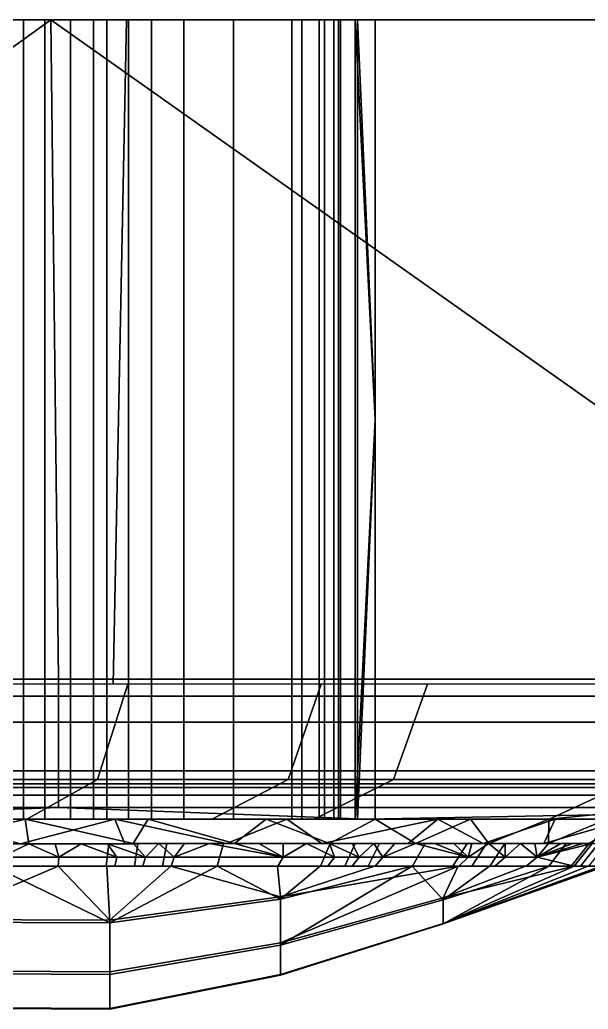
# Model space of a CAD drawing. Extents: x -48 to 59, y -19 to 0.
# Drawn here: x 53.609 to 56.451, y -4.898 to 0.053 of the extents above; entities that cross this region are included whole.
import ezdxf

# ---------------------------------------------------------------- set-up
doc = ezdxf.new("R2010")
doc.units = 0
doc.header["$MEASUREMENT"] = 0
doc.layers.add('IGES LEVEL 0', color=7, linetype='CONTINUOUS')

msp = doc.modelspace()

# ---------------------------------------------------------------- linework, layer by layer
at = {"layer": 'IGES LEVEL 0'}
for points in [[(50.6358, 0.0531, 3.3), (50.6358, 0.0531, 3.3), (48.9858, 0.0531, 0), (53.7636, 0.0531, 0)], [(49.179, -3.2469, 0), (49.179, -3.2469, 0), (53.7636, 0.0531, 0), (48.9858, 0.0531, 0)], [(53.7636, 0.0531, 0), (53.7636, 0.0531, 0), (49.179, -3.2469, 0), (53.803, -3.2469, 0)], [(50.4572, -3.271, 21.4746), (50.4962, 0.0531, 21.584), (54.1432, 0.0531, 18.7385), (54.0762, -3.271, 18.6437)], [(53.6358, 0.0531, 7.75), (53.6358, 0.0531, 7.75), (50.6358, 0.0531, 11.3147), (50.6358, 0.0531, 7.3074)], [(58.5548, 0.0531, 10.5702), (58.5548, 0.0531, 10.5702), (52.3931, 0.0531, 15.5574), (50.6358, 0.0531, 11.3147)], [(50.6358, 0.0531, 7.3074), (50.6358, 0.0531, 7.3074), (51.8858, 0.0531, 6), (53.6358, 0.0531, 7.75)], [(50.6358, 0.0531, 3.3), (50.6358, 0.0531, 3.3), (53.6358, 0.0531, 4.25), (51.8858, 0.0531, 6)], [(58.5548, 0.0531, 10.5702), (58.5548, 0.0531, 10.5702), (50.6358, 0.0531, 11.3147), (53.6358, 0.0531, 7.75)], [(50.6358, 0.0531, 3.3), (50.6358, 0.0531, 3.3), (53.7636, 0.0531, 0), (59.3858, 0.0531, 3)], [(59.3858, 0.0531, 3), (59.3858, 0.0531, 3), (53.6358, 0.0531, 4.25), (50.6358, 0.0531, 3.3)], [(52.5039, 0.0531, 17.8292), (52.5039, 0.0531, 17.8292), (56.132, 0.0531, 16.2712), (51.8275, 0.0531, 20.7256)], [(56.132, 0.0531, 16.2712), (56.132, 0.0531, 16.2712), (52.5233, 0.0531, 15.6876), (52.3931, 0.0531, 15.5574)], [(52.3931, 0.0531, 15.5574), (52.3931, 0.0531, 15.5574), (58.5548, 0.0531, 10.5702), (56.132, 0.0531, 16.2712)], [(56.132, 0.0531, 16.2712), (56.132, 0.0531, 16.2712), (52.5039, 0.0531, 17.8292), (52.8027, 0.0531, 17.424)], [(56.132, 0.0531, 16.2712), (56.132, 0.0531, 16.2712), (52.8027, 0.0531, 17.424), (52.5233, 0.0531, 15.6876)], [(53.627, 0.0531, 7.75), (53.627, -3.9469, 7.75), (53.0061, -3.9469, 7.6328), (53.0061, 0.0531, 7.6328)], [(53.3283, 0.0531, 4.2772), (53.3283, -3.9469, 4.2772), (53.7345, -3.9469, 4.2528), (53.7345, 0.0531, 4.2528)], [(53.8628, 0.0531, 7.7352), (53.8628, -3.9469, 7.7352), (53.627, -3.9469, 7.75), (53.627, 0.0531, 7.75)], [(53.6358, 0.0531, 7.75), (53.6358, 0.0531, 7.75), (59.1774, 0.0531, 6.8079), (58.5548, 0.0531, 10.5702)], [(59.1774, 0.0531, 6.8079), (59.1774, 0.0531, 6.8079), (53.6358, 0.0531, 7.75), (55.3858, 0.0531, 6)], [(59.3858, 0.0531, 3), (59.3858, 0.0531, 3), (55.3858, 0.0531, 6), (53.6358, 0.0531, 4.25)], [(53.7345, 0.0531, 4.2528), (53.7345, -3.9469, 4.2528), (53.9772, -3.9469, 4.2836), (53.9772, 0.0531, 4.2836)], [(53.7636, 0.0531, 0), (53.7636, 0.0531, 0), (59.2347, 0.0531, 0.6003), (59.3858, 0.0531, 3)], [(53.7636, 0.0531, 0), (53.7636, 0.0531, 0), (58.5414, 0.0531, 0), (59.2347, 0.0531, 0.6003)], [(58.4271, -3.2469, 0), (58.4271, -3.2469, 0), (58.5414, 0.0531, 0), (53.7636, 0.0531, 0)], [(53.7636, 0.0531, 0), (53.7636, 0.0531, 0), (53.803, -3.2469, 0), (58.4271, -3.2469, 0)], [(53.9772, 0.0531, 7.7164), (53.9772, -3.9469, 7.7164), (53.8628, -3.9469, 7.7352), (53.8628, 0.0531, 7.7352)], [(53.9772, 0.0531, 4.2836), (53.9772, -3.9469, 4.2836), (54.1524, -3.9469, 4.328), (54.1524, 0.0531, 4.328)], [(54.0438, 0.0531, 7.7018), (54.0438, -3.9469, 7.7018), (53.9772, -3.9469, 7.7164), (53.9772, 0.0531, 7.7164)], [(54.2682, 0.0531, 7.6317), (54.2682, -3.9469, 7.6317), (54.0438, -3.9469, 7.7018), (54.0438, 0.0531, 7.7018)], [(54.0762, -3.271, 18.6437), (54.1432, 0.0531, 18.7385), (56.8536, 0.0531, 15.0783), (56.7639, -3.271, 15.0047)], [(54.1524, 0.0531, 4.328), (54.1524, -3.9469, 4.328), (54.4287, -3.9469, 4.44), (54.4287, 0.0531, 4.44)], [(54.6771, 0.0531, 7.4065), (54.6771, -3.9469, 7.4065), (54.2682, -3.9469, 7.6317), (54.2682, 0.0531, 7.6317)], [(54.4287, 0.0531, 4.44), (54.4287, -3.9469, 4.44), (54.9695, -3.9469, 4.8671), (54.9695, 0.0531, 4.8671)], [(55.0187, 0.0531, 7.0724), (55.0187, -3.9469, 7.0724), (54.6771, -3.9469, 7.4065), (54.6771, 0.0531, 7.4065)], [(54.9695, 0.0531, 4.8671), (54.9695, -3.9469, 4.8671), (55.1062, -3.9469, 5.0512), (55.1062, 0.0531, 5.0512)], [(55.1332, 0.0531, 6.9056), (55.1332, -3.9469, 6.9056), (55.0187, -3.9469, 7.0724), (55.0187, 0.0531, 7.0724)], [(55.1062, 0.0531, 5.0512), (55.1062, -3.9469, 5.0512), (55.1791, -3.9469, 5.1751), (55.1791, 0.0531, 5.1751)], [(55.1791, 0.0531, 6.8249), (55.1791, -3.9469, 6.8249), (55.1332, -3.9469, 6.9056), (55.1332, 0.0531, 6.9056)], [(55.1791, 0.0531, 5.1751), (55.1791, -3.9469, 5.1751), (55.2028, -3.9469, 5.2209), (55.2028, 0.0531, 5.2209)], [(55.2118, 0.0531, 6.7607), (55.2118, -3.9469, 6.7607), (55.1791, -3.9469, 6.8249), (55.1791, 0.0531, 6.8249)], [(55.2028, 0.0531, 5.2209), (55.2028, -3.9469, 5.2209), (55.2863, -3.9469, 5.4185), (55.2863, 0.0531, 5.4185)], [(55.2968, 0.0531, 6.5508), (55.2968, -3.9469, 6.5508), (55.2118, -3.9469, 6.7607), (55.2118, 0.0531, 6.7607)], [(55.2863, 0.0531, 5.4185), (55.2863, 0.0531, 5.4185), (55.3858, -1.9469, 6), (55.3858, 0.0531, 6)], [(55.3858, -1.9469, 6), (55.3858, -1.9469, 6), (55.2863, 0.0531, 5.4185), (55.2863, -3.9469, 5.4185)], [(55.2968, 0.0531, 6.5508), (55.2968, 0.0531, 6.5508), (55.3858, 0.0531, 6), (55.3858, -1.9469, 6)], [(55.3858, -1.9469, 6), (55.3858, -1.9469, 6), (55.2968, -3.9469, 6.5508), (55.2968, 0.0531, 6.5508)], [(55.3858, 0.0531, 6), (55.3858, 0.0531, 6), (59.3858, 0.0531, 3), (59.1774, 0.0531, 6.8079)], [(55.2863, -3.9469, 5.4185), (55.2863, -3.9469, 5.4185), (55.3858, -3.9469, 6), (55.3858, -1.9469, 6)], [(55.2968, -3.9469, 6.5508), (55.2968, -3.9469, 6.5508), (55.3858, -1.9469, 6), (55.3858, -3.9469, 6)], [(53.803, -3.2469, 0), (49.179, -3.2469, 0), (49.179, -3.3318, 0.0052), (53.803, -3.3318, 0.0052)], [(58.4271, -3.2469, 0), (53.803, -3.2469, 0), (53.803, -3.3318, 0.0052), (58.4271, -3.3318, 0.0052)], [(54.1499, -3.271, 18.5673), (52.4332, -3.271, 20.128), (52.3025, -3.7479, 19.9627), (53.9978, -3.7479, 18.4216)], [(55.1152, -3.271, 17.4687), (54.1499, -3.271, 18.5673), (53.9978, -3.7479, 18.4216), (54.9511, -3.7479, 17.3366)], [(55.6476, -3.271, 16.7707), (55.1152, -3.271, 17.4687), (54.9511, -3.7479, 17.3366), (55.4768, -3.7479, 16.6474)], [(56.8744, -3.271, 14.8), (55.6476, -3.271, 16.7707), (55.4768, -3.7479, 16.6474), (56.6883, -3.7479, 14.7012)], [(53.803, -3.3318, 0.0052), (49.179, -3.3318, 0.0052), (49.179, -3.4608, 0.0335), (53.803, -3.4608, 0.0335)], [(58.4271, -3.3318, 0.0052), (53.803, -3.3318, 0.0052), (53.803, -3.4608, 0.0335), (58.4271, -3.4608, 0.0335)], [(53.803, -3.4608, 0.0335), (49.179, -3.4608, 0.0335), (49.179, -3.7048, 0.1705), (53.803, -3.7048, 0.1705)], [(58.4271, -3.4608, 0.0335), (53.803, -3.4608, 0.0335), (53.803, -3.7048, 0.1705), (58.4271, -3.7048, 0.1705)], [(53.803, -3.7048, 0.1705), (49.179, -3.7048, 0.1705), (49.179, -3.7705, 0.2353), (53.803, -3.7705, 0.2353)], [(58.4271, -3.7048, 0.1705), (53.803, -3.7048, 0.1705), (53.803, -3.7705, 0.2353), (58.4271, -3.7705, 0.2353)], [(53.9978, -3.7479, 18.4216), (52.3025, -3.7479, 19.9627), (51.9993, -3.9469, 19.5792), (53.6448, -3.9469, 18.0832)], [(54.9511, -3.7479, 17.3366), (53.9978, -3.7479, 18.4216), (53.6448, -3.9469, 18.0832), (54.5702, -3.9469, 17.0301)], [(55.4768, -3.7479, 16.6474), (54.9511, -3.7479, 17.3366), (54.5702, -3.9469, 17.0301), (55.0805, -3.9469, 16.3611)], [(56.6883, -3.7479, 14.7012), (55.4768, -3.7479, 16.6474), (55.0805, -3.9469, 16.3611), (56.2564, -3.9469, 14.472)], [(58.2399, -3.7503, 10.4786), (58.2399, -3.7503, 10.4786), (56.6883, -3.7479, 14.7012), (56.2564, -3.9469, 14.472)], [(58.2399, -3.7503, 10.4786), (58.2399, -3.7503, 10.4786), (56.2564, -3.9469, 14.472), (57.1652, -3.9469, 12.4311)], [(53.803, -3.7705, 0.2353), (49.179, -3.7705, 0.2353), (49.179, -3.788, 0.2559), (53.803, -3.788, 0.2559)], [(53.803, -3.788, 0.2559), (49.179, -3.788, 0.2559), (49.179, -3.8275, 0.309), (53.803, -3.8275, 0.309)], [(58.4271, -3.7705, 0.2353), (53.803, -3.7705, 0.2353), (53.803, -3.788, 0.2559), (58.4271, -3.788, 0.2559)], [(58.4271, -3.788, 0.2559), (53.803, -3.788, 0.2559), (53.803, -3.8275, 0.309), (58.4271, -3.8275, 0.309)], [(53.803, -3.8275, 0.309), (49.179, -3.8275, 0.309), (49.179, -3.8892, 0.4216), (53.803, -3.8892, 0.4216)], [(58.4271, -3.8275, 0.309), (53.803, -3.8275, 0.309), (53.803, -3.8892, 0.4216), (58.4271, -3.8892, 0.4216)], [(52.2617, -3.9469, 0.7), (52.2617, -3.9469, 0.7), (53.803, -3.8892, 0.4216), (49.179, -3.8892, 0.4216)], [(53.803, -3.8892, 0.4216), (53.803, -3.8892, 0.4216), (52.2617, -3.9469, 0.7), (55.3444, -3.9469, 0.7)], [(55.3444, -3.9469, 0.7), (55.3444, -3.9469, 0.7), (58.4271, -3.8892, 0.4216), (53.803, -3.8892, 0.4216)], [(58.4271, -3.8892, 0.4216), (58.4271, -3.8892, 0.4216), (55.3444, -3.9469, 0.7), (58.4271, -3.9469, 0.7)], [(56.2189, -3.9469, 14.5422), (56.2189, -3.9469, 14.5422), (47.6036, -3.9469, 12.8915), (46.4138, -3.9469, 15.8848)], [(46.4138, -3.9469, 15.8848), (46.4138, -3.9469, 15.8848), (53.6079, -3.9469, 18.1216), (56.2189, -3.9469, 14.5422)], [(53.6358, -3.9469, 9.15), (53.6358, -3.9469, 9.15), (48.9336, -3.9469, 7.8285), (47.6036, -3.9469, 12.8915)], [(47.6036, -3.9469, 12.8915), (47.6036, -3.9469, 12.8915), (56.2189, -3.9469, 14.5422), (57.765, -3.9469, 10.3735)], [(57.765, -3.9469, 10.3735), (57.765, -3.9469, 10.3735), (53.6358, -3.9469, 9.15), (47.6036, -3.9469, 12.8915)], [(48.9336, -3.9469, 7.8285), (48.9336, -3.9469, 7.8285), (53.6358, -3.9469, 9.15), (50.4858, -3.9469, 6)], [(53.803, -3.9469, 0.7), (53.803, -3.9469, 0.7), (49.179, -3.9469, 0.7), (49.179, -3.9469, 0.7556)], [(49.179, -3.9469, 0.7556), (49.179, -3.9469, 0.7556), (50.4858, -3.9469, 6), (53.6358, -3.9469, 2.85)], [(53.6358, -3.9469, 2.85), (53.6358, -3.9469, 2.85), (53.803, -3.9469, 0.7), (49.179, -3.9469, 0.7556)], [(53.1306, -4.0694, 8.9598), (53.1306, -4.0694, 8.9598), (53.0212, -3.9469, 9.0895), (53.6358, -3.9469, 9.15)], [(53.1875, -3.9469, 2.8821), (53.1875, -3.9469, 2.8821), (53.0876, -4.0693, 3.0497), (53.6103, -4.0695, 2.9985)], [(53.6358, -3.9469, 9.15), (53.6358, -3.9469, 9.15), (53.6542, -4.0695, 9.0018), (53.1306, -4.0694, 8.9598)], [(53.6103, -4.0695, 2.9985), (53.6103, -4.0695, 2.9985), (54.0841, -3.9469, 2.8821), (53.1875, -3.9469, 2.8821)], [(53.3828, -3.9469, 7.265), (53.8888, -3.9469, 7.265), (53.8888, -3.9469, 6.759), (53.3828, -3.9469, 6.759)], [(53.3828, -3.9469, 6.759), (53.8888, -3.9469, 6.759), (53.8888, -3.9469, 6.253), (53.3828, -3.9469, 6.253)], [(53.3828, -3.9469, 6.253), (53.8888, -3.9469, 6.253), (53.8888, -3.9469, 5.747), (53.3828, -3.9469, 5.747)], [(53.3828, -3.9469, 5.747), (53.8888, -3.9469, 5.747), (53.8888, -3.9469, 5.241), (53.3828, -3.9469, 5.241)], [(53.3828, -3.9469, 5.241), (53.8888, -3.9469, 5.241), (53.8888, -3.9469, 4.735), (53.3828, -3.9469, 4.735)], [(53.3828, -3.9469, 4.735), (53.3828, -3.9469, 4.735), (53.8187, -3.9469, 4.2596), (53.4528, -3.9469, 4.2596)], [(53.3828, -3.9469, 7.265), (53.3828, -3.9469, 7.265), (53.4528, -3.9469, 7.7404), (53.8187, -3.9469, 7.7404)], [(53.8187, -3.9469, 7.7404), (53.8187, -3.9469, 7.7404), (53.8888, -3.9469, 7.265), (53.3828, -3.9469, 7.265)], [(53.8187, -3.9469, 4.2596), (53.8187, -3.9469, 4.2596), (53.3828, -3.9469, 4.735), (53.8888, -3.9469, 4.735)], [(54.0841, -3.9469, 2.8821), (54.0841, -3.9469, 2.8821), (53.6103, -4.0695, 2.9985), (54.1344, -4.0694, 3.0391)], [(53.6358, -3.9469, 2.85), (53.6358, -3.9469, 2.85), (58.4271, -3.9469, 0.7), (53.803, -3.9469, 0.7)], [(53.6358, -3.9469, 2.85), (53.6358, -3.9469, 2.85), (58.5721, -3.9469, 2.9935), (58.4271, -3.9469, 0.7)], [(53.6358, -3.9469, 9.15), (53.6358, -3.9469, 9.15), (57.765, -3.9469, 10.3735), (58.1862, -3.9469, 8.1144)], [(58.1862, -3.9469, 8.1144), (58.1862, -3.9469, 8.1144), (56.7858, -3.9469, 6), (53.6358, -3.9469, 9.15)], [(58.5721, -3.9469, 2.9935), (58.5721, -3.9469, 2.9935), (53.6358, -3.9469, 2.85), (56.7858, -3.9469, 6)], [(53.6358, -3.9469, 9.15), (53.6358, -3.9469, 9.15), (54.1764, -4.0693, 8.9522), (53.6542, -4.0695, 9.0018)], [(54.1764, -4.0693, 8.9522), (54.1764, -4.0693, 8.9522), (53.6358, -3.9469, 9.15), (54.2503, -3.9469, 9.0895)], [(53.8888, -3.9469, 4.735), (53.8888, -3.9469, 4.735), (54.1765, -3.9469, 4.3357), (53.8187, -3.9469, 4.2596)], [(53.8888, -3.9469, 7.265), (53.8888, -3.9469, 7.265), (53.8187, -3.9469, 7.7404), (54.1765, -3.9469, 7.6643)], [(53.8888, -3.9469, 7.265), (54.3948, -3.9469, 7.265), (54.3948, -3.9469, 6.759), (53.8888, -3.9469, 6.759)], [(53.8888, -3.9469, 6.759), (54.3948, -3.9469, 6.759), (54.3948, -3.9469, 6.253), (53.8888, -3.9469, 6.253)], [(53.8888, -3.9469, 6.253), (54.3948, -3.9469, 6.253), (54.3948, -3.9469, 5.747), (53.8888, -3.9469, 5.747)], [(53.8888, -3.9469, 5.747), (54.3948, -3.9469, 5.747), (54.3948, -3.9469, 5.241), (53.8888, -3.9469, 5.241)], [(53.8888, -3.9469, 5.241), (54.3948, -3.9469, 5.241), (54.3948, -3.9469, 4.735), (53.8888, -3.9469, 4.735)], [(54.1765, -3.9469, 7.6643), (54.1765, -3.9469, 7.6643), (54.3948, -3.9469, 7.265), (53.8888, -3.9469, 7.265)], [(54.1765, -3.9469, 4.3357), (54.1765, -3.9469, 4.3357), (53.8888, -3.9469, 4.735), (54.3948, -3.9469, 4.735)], [(54.0841, -3.9469, 2.8821), (54.0841, -3.9469, 2.8821), (54.1344, -4.0694, 3.0391), (54.6425, -4.0692, 3.172)], [(54.6425, -4.0692, 3.172), (54.6425, -4.0692, 3.172), (54.9443, -3.9469, 3.1347), (54.0841, -3.9469, 2.8821)], [(54.2503, -3.9469, 9.0895), (54.2503, -3.9469, 9.0895), (54.6826, -4.0691, 8.8135), (54.1764, -4.0693, 8.9522)], [(54.3948, -3.9469, 4.735), (54.3948, -3.9469, 4.735), (54.5108, -3.9469, 4.4845), (54.1765, -3.9469, 4.3357)], [(54.3948, -3.9469, 7.265), (54.3948, -3.9469, 7.265), (54.1765, -3.9469, 7.6643), (54.5108, -3.9469, 7.5155)], [(54.6826, -4.0691, 8.8135), (54.6826, -4.0691, 8.8135), (54.2503, -3.9469, 9.0895), (54.8412, -3.9469, 8.9102)], [(54.3948, -3.9469, 6.759), (54.9008, -3.9469, 6.759), (54.9008, -3.9469, 6.253), (54.3948, -3.9469, 6.253)], [(54.3948, -3.9469, 6.253), (54.9008, -3.9469, 6.253), (54.9008, -3.9469, 5.747), (54.3948, -3.9469, 5.747)], [(54.3948, -3.9469, 5.747), (54.9008, -3.9469, 5.747), (54.9008, -3.9469, 5.241), (54.3948, -3.9469, 5.241)], [(54.3948, -3.9469, 4.735), (54.3948, -3.9469, 4.735), (54.8067, -3.9469, 4.6995), (54.5108, -3.9469, 4.4845)], [(54.3948, -3.9469, 7.265), (54.3948, -3.9469, 7.265), (54.5108, -3.9469, 7.5155), (54.8067, -3.9469, 7.3005)], [(54.8067, -3.9469, 7.3005), (54.8067, -3.9469, 7.3005), (54.9008, -3.9469, 6.759), (54.3948, -3.9469, 6.759)], [(54.8067, -3.9469, 4.6995), (54.8067, -3.9469, 4.6995), (54.3948, -3.9469, 5.241), (54.9008, -3.9469, 5.241)], [(54.8067, -3.9469, 7.3005), (54.8067, -3.9469, 7.3005), (54.3948, -3.9469, 6.759), (54.3948, -3.9469, 7.265)], [(54.8067, -3.9469, 4.6995), (54.8067, -3.9469, 4.6995), (54.3948, -3.9469, 4.735), (54.3948, -3.9469, 5.241)], [(54.9443, -3.9469, 3.1347), (54.9443, -3.9469, 3.1347), (54.6425, -4.0692, 3.172), (55.1191, -4.069, 3.3908)], [(54.8412, -3.9469, 8.9102), (54.8412, -3.9469, 8.9102), (55.1583, -4.0689, 8.588), (54.6826, -4.0691, 8.8135)], [(54.9008, -3.9469, 5.241), (54.9008, -3.9469, 5.241), (55.0515, -3.9469, 4.9714), (54.8067, -3.9469, 4.6995)], [(54.9008, -3.9469, 6.759), (54.9008, -3.9469, 6.759), (54.8067, -3.9469, 7.3005), (55.0515, -3.9469, 7.0286)], [(55.1583, -4.0689, 8.588), (55.1583, -4.0689, 8.588), (54.8412, -3.9469, 8.9102), (55.3858, -3.9469, 8.6191)], [(54.9008, -3.9469, 5.241), (54.9008, -3.9469, 5.241), (55.2345, -3.9469, 5.2882), (55.0515, -3.9469, 4.9714)], [(54.9008, -3.9469, 5.747), (54.9008, -3.9469, 5.747), (55.3475, -3.9469, 5.6362), (55.2345, -3.9469, 5.2882)], [(54.9008, -3.9469, 5.747), (54.9008, -3.9469, 5.747), (55.3858, -3.9469, 6), (55.3475, -3.9469, 5.6362)], [(54.9008, -3.9469, 6.253), (54.9008, -3.9469, 6.253), (55.3475, -3.9469, 6.3638), (55.3858, -3.9469, 6)], [(54.9008, -3.9469, 6.253), (54.9008, -3.9469, 6.253), (55.2345, -3.9469, 6.7118), (55.3475, -3.9469, 6.3638)], [(54.9008, -3.9469, 6.759), (54.9008, -3.9469, 6.759), (55.0515, -3.9469, 7.0286), (55.2345, -3.9469, 6.7118)], [(55.2345, -3.9469, 6.7118), (55.2345, -3.9469, 6.7118), (54.9008, -3.9469, 6.253), (54.9008, -3.9469, 6.759)], [(55.3858, -3.9469, 6), (55.3858, -3.9469, 6), (54.9008, -3.9469, 5.747), (54.9008, -3.9469, 6.253)], [(55.2345, -3.9469, 5.2882), (55.2345, -3.9469, 5.2882), (54.9008, -3.9469, 5.241), (54.9008, -3.9469, 5.747)], [(55.1191, -4.069, 3.3908), (55.1191, -4.069, 3.3908), (55.6986, -3.9469, 3.6194), (54.9443, -3.9469, 3.1347)], [(55.6986, -3.9469, 3.6194), (55.6986, -3.9469, 3.6194), (55.1191, -4.069, 3.3908), (55.5512, -4.0689, 3.6885)], [(55.3858, -3.9469, 8.6191), (55.3858, -3.9469, 8.6191), (55.5868, -4.0688, 8.2816), (55.1583, -4.0689, 8.588)], [(55.5868, -4.0688, 8.2816), (55.5868, -4.0688, 8.2816), (55.3858, -3.9469, 8.6191), (55.8632, -3.9469, 8.2274)], [(55.6986, -3.9469, 3.6194), (55.6986, -3.9469, 3.6194), (55.5512, -4.0689, 3.6885), (55.926, -4.0689, 4.0582)], [(55.8632, -3.9469, 8.2274), (55.8632, -3.9469, 8.2274), (55.9547, -4.0689, 7.9057), (55.5868, -4.0688, 8.2816)], [(55.926, -4.0689, 4.0582), (55.926, -4.0689, 4.0582), (56.2857, -3.9469, 4.297), (55.6986, -3.9469, 3.6194)], [(55.9547, -4.0689, 7.9057), (55.9547, -4.0689, 7.9057), (55.8632, -3.9469, 8.2274), (56.2549, -3.9469, 7.75)], [(56.2857, -3.9469, 4.297), (56.2857, -3.9469, 4.297), (55.926, -4.0689, 4.0582), (56.2297, -4.069, 4.4889)], [(56.2549, -3.9469, 7.75), (56.2549, -3.9469, 7.75), (56.2523, -4.069, 7.4716), (55.9547, -4.0689, 7.9057)], [(56.6582, -3.9469, 5.1125), (56.6582, -3.9469, 5.1125), (56.2297, -4.069, 4.4889), (56.4531, -4.0693, 4.9653)], [(56.2297, -4.069, 4.4889), (56.2297, -4.069, 4.4889), (56.6582, -3.9469, 5.1125), (56.2857, -3.9469, 4.297)], [(56.546, -3.9469, 7.2055), (56.546, -3.9469, 7.2055), (56.4704, -4.0693, 6.9902), (56.2523, -4.069, 7.4716)], [(56.2523, -4.069, 7.4716), (56.2523, -4.069, 7.4716), (56.2549, -3.9469, 7.75), (56.546, -3.9469, 7.2055)], [(53.4678, -4.0695, 3.0022), (54.054, -4.0695, 3.0267), (54.041, -4.1821, 3.1198), (53.473, -4.1821, 3.0959)], [(53.5141, -4.1377, 8.9681), (53.5141, -4.1377, 8.9681), (53.6542, -4.0695, 9.0018), (53.5229, -4.0695, 9)], [(53.6542, -4.0695, 9.0018), (53.6542, -4.0695, 9.0018), (53.5141, -4.1377, 8.9681), (53.8046, -4.1377, 8.9658)], [(53.8046, -4.1377, 8.9658), (53.8046, -4.1377, 8.9658), (53.7855, -4.0694, 8.9979), (53.6542, -4.0695, 9.0018)], [(53.8046, -4.1377, 8.9658), (53.8046, -4.1377, 8.9658), (53.9164, -4.0694, 8.9883), (53.7855, -4.0694, 8.9979)], [(53.9164, -4.0694, 8.9883), (53.9164, -4.0694, 8.9883), (53.8046, -4.1377, 8.9658), (54.0936, -4.1377, 8.9351)], [(54.0936, -4.1377, 8.9351), (54.0936, -4.1377, 8.9351), (54.0468, -4.0694, 8.9731), (53.9164, -4.0694, 8.9883)], [(54.054, -4.0695, 3.0267), (54.1996, -4.0694, 3.0509), (54.1821, -4.182, 3.1433), (54.041, -4.1821, 3.1198)], [(54.2375, -4.1376, 8.9089), (54.2375, -4.1376, 8.9089), (54.1764, -4.0693, 8.9522), (54.0468, -4.0694, 8.9731)], [(54.0468, -4.0694, 8.9731), (54.0468, -4.0694, 8.9731), (54.0936, -4.1377, 8.9351), (54.2375, -4.1376, 8.9089)], [(54.2375, -4.1376, 8.9089), (54.2375, -4.1376, 8.9089), (54.305, -4.0693, 8.9258), (54.1764, -4.0693, 8.9522)], [(54.1996, -4.0694, 3.0509), (54.3447, -4.0693, 3.0823), (54.3226, -4.1819, 3.1739), (54.1821, -4.182, 3.1433)], [(54.305, -4.0693, 8.9258), (54.305, -4.0693, 8.9258), (54.2375, -4.1376, 8.9089), (54.3806, -4.1375, 8.8756)], [(54.3806, -4.1375, 8.8756), (54.3806, -4.1375, 8.8756), (54.4324, -4.0692, 8.8938), (54.305, -4.0693, 8.9258)], [(54.3447, -4.0693, 3.0823), (54.6274, -4.0692, 3.1659), (54.5964, -4.1817, 3.2551), (54.3226, -4.1819, 3.1739)], [(54.3806, -4.1375, 8.8756), (54.3806, -4.1375, 8.8756), (54.5583, -4.0692, 8.8564), (54.4324, -4.0692, 8.8938)], [(54.5583, -4.0692, 8.8564), (54.5583, -4.0692, 8.8564), (54.3806, -4.1375, 8.8756), (54.9258, -4.1373, 8.6755)], [(54.9258, -4.1373, 8.6755), (54.9258, -4.1373, 8.6755), (54.6826, -4.0691, 8.8135), (54.5583, -4.0692, 8.8564)], [(54.6274, -4.0692, 3.1659), (55.1601, -4.0689, 3.4131), (55.1119, -4.1815, 3.4951), (54.5964, -4.1817, 3.2551)], [(54.9258, -4.1373, 8.6755), (54.9258, -4.1373, 8.6755), (54.8049, -4.069, 8.7652), (54.6826, -4.0691, 8.8135)], [(54.9258, -4.1373, 8.6755), (54.9258, -4.1373, 8.6755), (54.9251, -4.069, 8.7114), (54.8049, -4.069, 8.7652)], [(54.9258, -4.1373, 8.6755), (54.9258, -4.1373, 8.6755), (55.043, -4.0689, 8.6524), (54.9251, -4.069, 8.7114)], [(55.043, -4.0689, 8.6524), (55.043, -4.0689, 8.6524), (54.9258, -4.1373, 8.6755), (55.182, -4.1373, 8.5359)], [(55.182, -4.1373, 8.5359), (55.182, -4.1373, 8.5359), (55.1583, -4.0689, 8.588), (55.043, -4.0689, 8.6524)], [(55.1601, -4.0689, 3.4131), (55.2861, -4.0689, 3.4916), (55.2338, -4.1815, 3.5712), (55.1119, -4.1815, 3.4951)], [(55.3054, -4.1373, 8.4564), (55.3054, -4.1373, 8.4564), (55.2706, -4.0689, 8.5185), (55.1583, -4.0689, 8.588)], [(55.1583, -4.0689, 8.588), (55.1583, -4.0689, 8.588), (55.182, -4.1373, 8.5359), (55.3054, -4.1373, 8.4564)], [(55.2861, -4.0689, 3.4916), (55.4075, -4.0689, 3.5758), (55.3513, -4.1815, 3.6528), (55.2338, -4.1815, 3.5712)], [(55.3054, -4.1373, 8.4564), (55.3054, -4.1373, 8.4564), (55.3796, -4.0689, 8.4441), (55.2706, -4.0689, 8.5185)], [(55.3796, -4.0689, 8.4441), (55.3796, -4.0689, 8.4441), (55.3054, -4.1373, 8.4564), (55.424, -4.1373, 8.3714)], [(55.4075, -4.0689, 3.5758), (55.6358, -4.0688, 3.7604), (55.5722, -4.1815, 3.8316), (55.3513, -4.1815, 3.6528)], [(55.424, -4.1373, 8.3714), (55.424, -4.1373, 8.3714), (55.485, -4.0688, 8.3651), (55.3796, -4.0689, 8.4441)], [(55.424, -4.1373, 8.3714), (55.424, -4.1373, 8.3714), (55.5868, -4.0688, 8.2816), (55.485, -4.0688, 8.3651)], [(55.5868, -4.0688, 8.2816), (55.5868, -4.0688, 8.2816), (55.424, -4.1373, 8.3714), (55.851, -4.1374, 7.9784)], [(55.6358, -4.0688, 3.7604), (55.8451, -4.0689, 3.9666), (55.7748, -4.1815, 4.0312), (55.5722, -4.1815, 3.8316)], [(55.851, -4.1374, 7.9784), (55.851, -4.1374, 7.9784), (55.6848, -4.0688, 8.1937), (55.5868, -4.0688, 8.2816)], [(55.851, -4.1374, 7.9784), (55.851, -4.1374, 7.9784), (55.7789, -4.0688, 8.1016), (55.6848, -4.0688, 8.1937)], [(55.8451, -4.0689, 3.9666), (55.9425, -4.0689, 4.0778), (55.8692, -4.1815, 4.1388), (55.7748, -4.1815, 4.0312)], [(55.851, -4.1374, 7.9784), (55.851, -4.1374, 7.9784), (55.8689, -4.0688, 8.0056), (55.7789, -4.0688, 8.1016)], [(55.851, -4.1374, 7.9784), (55.851, -4.1374, 7.9784), (55.9547, -4.0689, 7.9057), (55.8689, -4.0688, 8.0056)], [(55.9547, -4.0689, 7.9057), (55.9547, -4.0689, 7.9057), (55.851, -4.1374, 7.9784), (56.0352, -4.1374, 7.7505)], [(55.9425, -4.0689, 4.0778), (56.0346, -4.0689, 4.1941), (55.9585, -4.1815, 4.2514), (55.8692, -4.1815, 4.1388)], [(56.0352, -4.1374, 7.7505), (56.0352, -4.1374, 7.7505), (56.036, -4.0689, 7.8022), (55.9547, -4.0689, 7.9057)], [(56.0346, -4.0689, 4.1941), (56.3402, -4.0691, 4.6954), (56.2548, -4.1816, 4.7365), (55.9585, -4.1815, 4.2514)], [(56.0352, -4.1374, 7.7505), (56.0352, -4.1374, 7.7505), (56.1129, -4.0689, 7.6953), (56.036, -4.0689, 7.8022)], [(56.1129, -4.0689, 7.6953), (56.1129, -4.0689, 7.6953), (56.0352, -4.1374, 7.7505), (56.1951, -4.1374, 7.5074)], [(56.1951, -4.1374, 7.5074), (56.1951, -4.1374, 7.5074), (56.185, -4.0689, 7.585), (56.1129, -4.0689, 7.6953)], [(56.1951, -4.1374, 7.5074), (56.1951, -4.1374, 7.5074), (56.2523, -4.069, 7.4716), (56.185, -4.0689, 7.585)], [(56.1951, -4.1374, 7.5074), (56.1951, -4.1374, 7.5074), (56.3147, -4.069, 7.3552), (56.2523, -4.069, 7.4716)], [(56.1951, -4.1374, 7.5074), (56.1951, -4.1374, 7.5074), (56.3719, -4.0691, 7.2361), (56.3147, -4.069, 7.3552)], [(56.1951, -4.1374, 7.5074), (56.1951, -4.1374, 7.5074), (56.4238, -4.0692, 7.1144), (56.3719, -4.0691, 7.2361)], [(56.1951, -4.1374, 7.5074), (56.1951, -4.1374, 7.5074), (56.4704, -4.0693, 6.9902), (56.4238, -4.0692, 7.1144)], [(56.1951, -4.1374, 7.5074), (56.1951, -4.1374, 7.5074), (56.3814, -4.1818, 6.9593), (56.4704, -4.0693, 6.9902)], [(56.3402, -4.0691, 4.6954), (56.4551, -4.0692, 4.9671), (56.3665, -4.1818, 4.9994), (56.2548, -4.1816, 4.7365)], [(56.4551, -4.0692, 4.9671), (56.5027, -4.0693, 5.1077), (56.4128, -4.1819, 5.1355), (56.3665, -4.1818, 4.9994)], [(56.609, -4.0696, 6.4186), (56.4704, -4.0693, 6.9902), (56.3814, -4.1818, 6.9593), (56.5162, -4.1822, 6.4056)], [(56.5027, -4.0693, 5.1077), (56.543, -4.0694, 5.2496), (56.452, -4.182, 5.2729), (56.4128, -4.1819, 5.1355)], [(53.8046, -4.1377, 8.9658), (53.5141, -4.1377, 8.9681), (53.5166, -4.1821, 8.9062), (53.8011, -4.1821, 8.904)], [(54.0936, -4.1377, 8.9351), (53.8046, -4.1377, 8.9658), (53.8011, -4.1821, 8.904), (54.0841, -4.1821, 8.8738)], [(54.2375, -4.1376, 8.9089), (54.0936, -4.1377, 8.9351), (54.0841, -4.1821, 8.8738), (54.225, -4.182, 8.8482)], [(54.3806, -4.1375, 8.8756), (54.2375, -4.1376, 8.9089), (54.225, -4.182, 8.8482), (54.3651, -4.1819, 8.8154)], [(54.9258, -4.1373, 8.6755), (54.3806, -4.1375, 8.8756), (54.3651, -4.1819, 8.8154), (54.8987, -4.1815, 8.6192)], [(55.182, -4.1373, 8.5359), (54.9258, -4.1373, 8.6755), (54.8987, -4.1815, 8.6192), (55.1494, -4.1815, 8.4824)], [(55.3054, -4.1373, 8.4564), (55.182, -4.1373, 8.5359), (55.1494, -4.1815, 8.4824), (55.2701, -4.1815, 8.4045)], [(55.424, -4.1373, 8.3714), (55.3054, -4.1373, 8.4564), (55.2701, -4.1815, 8.4045), (55.3862, -4.1815, 8.3213)], [(55.851, -4.1374, 7.9784), (55.424, -4.1373, 8.3714), (55.3862, -4.1815, 8.3213), (55.8041, -4.1815, 7.9366)], [(56.0352, -4.1374, 7.7505), (55.851, -4.1374, 7.9784), (55.8041, -4.1815, 7.9366), (55.9845, -4.1815, 7.7135)], [(56.1951, -4.1374, 7.5074), (56.0352, -4.1374, 7.7505), (55.9845, -4.1815, 7.7135), (56.1411, -4.1816, 7.4756)], [(56.1951, -4.1374, 7.5074), (56.1951, -4.1374, 7.5074), (56.1411, -4.1816, 7.4756), (56.3814, -4.1818, 6.9593)], [(53.1753, -4.4486, 8.14), (53.1753, -4.4486, 8.14), (53.8005, -4.1819, 8.9004), (53.2311, -4.1819, 8.8783)], [(53.8005, -4.1819, 8.9004), (53.8005, -4.1819, 8.9004), (53.1753, -4.4486, 8.14), (54.0598, -4.4518, 8.14)], [(53.4767, -4.1819, 3.0982), (53.4767, -4.1819, 3.0982), (54.0598, -4.4651, 3.8979), (53.1753, -4.4618, 3.8979)], [(54.0598, -4.4651, 3.8979), (54.0598, -4.4651, 3.8979), (53.4767, -4.1819, 3.0982), (54.0448, -4.1819, 3.1217)], [(54.0598, -4.4518, 8.14), (54.0598, -4.4518, 8.14), (54.3638, -4.1818, 8.8137), (53.8005, -4.1819, 8.9004)], [(54.0598, -4.4651, 3.8979), (54.0598, -4.4651, 3.8979), (54.0448, -4.1819, 3.1217), (54.5967, -4.1817, 3.2552)], [(54.5967, -4.1817, 3.2552), (54.5967, -4.1817, 3.2552), (54.9134, -4.3474, 3.8979), (54.0598, -4.4651, 3.8979)], [(54.3638, -4.1818, 8.8137), (54.3638, -4.1818, 8.8137), (54.0598, -4.4518, 8.14), (54.9134, -4.3355, 8.14)], [(54.9134, -4.3355, 8.14), (54.9134, -4.3355, 8.14), (54.8982, -4.1815, 8.6194), (54.3638, -4.1818, 8.8137)], [(54.9134, -4.3474, 3.8979), (54.9134, -4.3474, 3.8979), (54.5967, -4.1817, 3.2552), (55.1113, -4.1814, 3.4968)], [(54.9134, -4.3355, 8.14), (54.9134, -4.3355, 8.14), (55.3823, -4.1814, 8.3227), (54.8982, -4.1815, 8.6194)], [(54.9134, -4.3474, 3.8979), (54.9134, -4.3474, 3.8979), (55.1113, -4.1814, 3.4968), (55.5705, -4.1814, 3.8344)], [(54.9134, -4.3355, 8.14), (54.9134, -4.3355, 8.14), (55.8006, -4.1814, 7.9375), (55.3823, -4.1814, 8.3227)], [(55.8006, -4.1814, 7.9375), (55.8006, -4.1814, 7.9375), (54.9134, -4.3355, 8.14), (54.9134, -4.566, 7.3336)], [(55.5705, -4.1814, 3.8344), (55.5705, -4.1814, 3.8344), (54.9134, -4.5779, 4.7152), (54.9134, -4.3474, 3.8979)], [(55.8006, -4.1814, 7.9375), (55.8006, -4.1814, 7.9375), (54.9134, -4.566, 7.3336), (55.7254, -4.3408, 7.3336)], [(55.5705, -4.1814, 3.8344), (55.5705, -4.1814, 3.8344), (55.7254, -4.3505, 4.7152), (54.9134, -4.5779, 4.7152)], [(55.7254, -4.3505, 4.7152), (55.7254, -4.3505, 4.7152), (55.5705, -4.1814, 3.8344), (55.9574, -4.1814, 4.2529)], [(55.7254, -4.3505, 4.7152), (55.7254, -4.3505, 4.7152), (55.9574, -4.1814, 4.2529), (56.2553, -4.1816, 4.7374)], [(55.7254, -4.3408, 7.3336), (55.7254, -4.3408, 7.3336), (56.1384, -4.1815, 7.4782), (55.8006, -4.1814, 7.9375)], [(55.7254, -4.3408, 7.3336), (55.7254, -4.3408, 7.3336), (56.3814, -4.1818, 6.9593), (56.1384, -4.1815, 7.4782)], [(55.7254, -4.4707, 5.5721), (55.7254, -4.4707, 5.5721), (56.2553, -4.1816, 4.7374), (56.4501, -4.1819, 5.2708)], [(56.2553, -4.1816, 4.7374), (56.2553, -4.1816, 4.7374), (55.7254, -4.4707, 5.5721), (55.7254, -4.3505, 4.7152)], [(55.7254, -4.4689, 6.4515), (55.7254, -4.4689, 6.4515), (56.5154, -4.1821, 6.4023), (56.3814, -4.1818, 6.9593)], [(56.3814, -4.1818, 6.9593), (56.3814, -4.1818, 6.9593), (55.7254, -4.3408, 7.3336), (55.7254, -4.4689, 6.4515)], [(55.7254, -4.4707, 5.5721), (55.7254, -4.4707, 5.5721), (56.4501, -4.1819, 5.2708), (56.5376, -4.1821, 5.8326)], [(55.7254, -4.4689, 6.4515), (55.7254, -4.4689, 6.4515), (56.5376, -4.1821, 5.8326), (56.5154, -4.1821, 6.4023)], [(56.5376, -4.1821, 5.8326), (56.5376, -4.1821, 5.8326), (55.7254, -4.4689, 6.4515), (55.7254, -4.4707, 5.5721)], [(54.9134, -4.3355, 8.14), (54.0598, -4.4518, 8.14), (54.0598, -4.7107, 7.3336), (54.9134, -4.566, 7.3336)], [(54.9134, -4.5779, 4.7152), (54.0598, -4.7242, 4.7152), (54.0598, -4.4651, 3.8979), (54.9134, -4.3474, 3.8979)], [(55.7254, -4.3408, 7.3336), (54.9134, -4.566, 7.3336), (54.9134, -4.7248, 6.4515), (55.7254, -4.4689, 6.4515)], [(55.7254, -4.4707, 5.5721), (54.9134, -4.7271, 5.5721), (54.9134, -4.5779, 4.7152), (55.7254, -4.3505, 4.7152)], [(54.0598, -4.4518, 8.14), (53.1753, -4.4486, 8.14), (53.1753, -4.7063, 7.3336), (54.0598, -4.7107, 7.3336)], [(54.0598, -4.7242, 4.7152), (53.1753, -4.7198, 4.7152), (53.1753, -4.4618, 3.8979), (54.0598, -4.4651, 3.8979)], [(55.7254, -4.4689, 6.4515), (54.9134, -4.7248, 6.4515), (54.9134, -4.7271, 5.5721), (55.7254, -4.4707, 5.5721)], [(54.9134, -4.566, 7.3336), (54.0598, -4.7107, 7.3336), (54.0598, -4.8949, 6.4515), (54.9134, -4.7248, 6.4515)], [(54.9134, -4.7271, 5.5721), (54.0598, -4.8977, 5.5721), (54.0598, -4.7242, 4.7152), (54.9134, -4.5779, 4.7152)], [(54.0598, -4.7107, 7.3336), (53.1753, -4.7063, 7.3336), (53.1753, -4.8896, 6.4515), (54.0598, -4.8949, 6.4515)], [(54.0598, -4.8977, 5.5721), (53.1753, -4.8923, 5.5721), (53.1753, -4.7198, 4.7152), (54.0598, -4.7242, 4.7152)], [(54.9134, -4.7248, 6.4515), (54.0598, -4.8949, 6.4515), (54.0598, -4.8977, 5.5721), (54.9134, -4.7271, 5.5721)], [(54.0598, -4.8949, 6.4515), (53.1753, -4.8896, 6.4515), (53.1753, -4.8923, 5.5721), (54.0598, -4.8977, 5.5721)]]:
    msp.add_3dface(points, dxfattribs=at)

doc.saveas('drawing.dxf')
